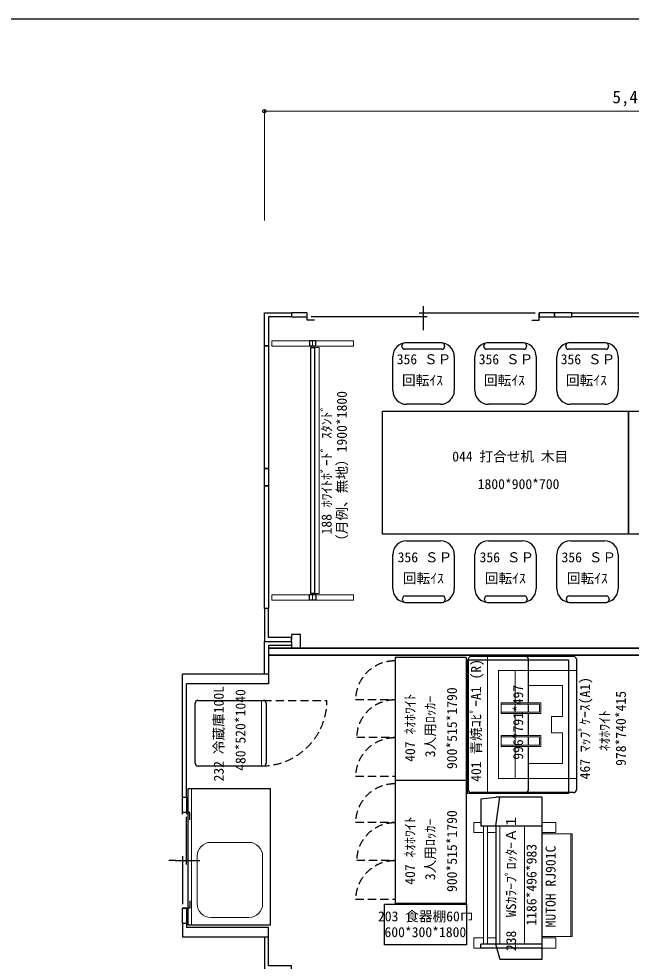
# Model space of a CAD drawing. Units: millimetres, scale not verified. Extents: x -9682 to 9983, y -7062 to 6920.
# Drawn here: x 99 to 4582, y 21 to 6920 of the extents above; entities that cross this region are included whole.
import ezdxf
from ezdxf.enums import TextEntityAlignment as Align

# ---------------------------------------------------------------- set-up
doc = ezdxf.new("R2010")
doc.units = ezdxf.units.MM
doc.header["$LTSCALE"] = 50
doc.header["$PDMODE"] = 32
doc.header["$PDSIZE"] = 25
doc.linetypes.add('DASHED1', pattern=[1.8, 1.2, -0.6])
for name, color, linetype, lineweight in [('0-0', 7, 'Continuous', 25), ('0-1', 7, 'Continuous', 25), ('0-2', 7, 'Continuous', 25), ('0-3', 7, 'Continuous', 25)]:
    doc.layers.add(name, color=color, linetype=linetype, lineweight=lineweight)
doc.styles.add('ＭＳ ゴシック', font='')
doc.styles.get('ＭＳ ゴシック').set_extended_font_data('MS Gothic')

msp = doc.modelspace()

# ---------------------------------------------------------------- linework, layer by layer
at = {"layer": '0-0'}
msp.add_lwpolyline([(-9682.18, 6920.35), (9979.98, 6920.35), (9979.98, -7062.09)], dxfattribs=at)
at = {"layer": '0-1', "color": 4, "lineweight": 18}
for p, q in [((7296.38, 6244.38), (1896.38, 6244.38)), ((1896.38, 6244.38), (1896.38, 5444.38)), ((1363.88, 285.28), (1363.88, 1285.28)), ((1783.88, 890.28), (1503.88, 890.28)), ((1403.88, 790.28), (1403.88, 440.28)), ((1883.88, 440.28), (1883.88, 790.28)), ((1783.88, 340.28), (1503.88, 340.28))]:
    msp.add_line(p, q, dxfattribs=at)
at = {"layer": '0-1'}
for p, q in [((3028.88, 4767.45), (3878.88, 4767.45)), ((2238.88, 4740.45), (3088.88, 4740.45)), ((1896.38, 2601.95), (1896.38, 2361.45)), ((1896.38, 2361.45), (2096.38, 2361.45)), ((1896.38, 2361.45), (2096.38, 2361.45)), ((1896.38, 2361.45), (2096.38, 2361.45)), ((2161.38, 2411.45), (2096.38, 2411.45)), ((2096.38, 2411.45), (2096.38, 2376.78)), ((2161.38, 2361.45), (2161.38, 2411.45)), ((2161.38, 2311.45), (2161.38, 2361.45)), ((2096.38, 2345.89), (2096.38, 2311.45)), ((2096.38, 2311.45), (2161.38, 2311.45)), ((1896.38, 2120.95), (1296.38, 2120.95)), ((1296.38, 1220.95), (1296.38, 2120.95)), ((1926.38, 2120.95), (1896.38, 2120.95)), ((1926.38, 2120.95), (1926.38, 2050.95)), ((1326.38, 1220.95), (1326.38, 2050.95)), ((1926.38, 2050.95), (1326.38, 2050.95)), ((1296.38, 1220.95), (1326.38, 1220.95)), ((1296.38, 1095.95), (1296.38, 1220.95)), ((1323.38, 1078.45), (1323.38, 728.45)), ((1296.38, 788.45), (1296.38, 438.45)), ((1246.38, 758.45), (1196.38, 758.45)), ((1326.38, 295.95), (1296.38, 295.95)), ((1296.38, 295.95), (1296.38, 195.95)), ((1326.38, 295.95), (1326.38, 265.95)), ((1926.38, 265.95), (1326.38, 265.95)), ((1926.38, 195.95), (1926.38, 265.95)), ((1896.38, 195.95), (1296.38, 195.95)), ((1926.38, 195.95), (1896.38, 195.95))]:
    msp.add_line(p, q, dxfattribs=at)
for points in [[(1896.38, 4526.95), (1896.38, 4767.45), (2096.38, 4767.45), (2096.38, 4737.45), (1926.38, 4737.45), (1926.38, 4526.95)], [(1896.38, 4526.95), (1896.38, 4767.45), (2096.38, 4767.45), (2096.38, 4737.45), (1926.38, 4737.45), (1926.38, 4526.95)], [(2096.38, 4737.45), (2208.88, 4737.45), (2208.88, 4767.45), (2096.38, 4767.45)], [(3908.88, 4737.45), (4021.38, 4737.45), (4021.38, 4767.45), (3908.88, 4767.45)], [(4021.38, 4767.45), (4021.38, 4737.45), (4146.38, 4737.45), (4146.38, 4767.45)], [(5046.38, 4767.45), (5046.38, 4737.45), (4146.38, 4737.45), (4146.38, 4767.45)], [(1926.38, 4526.95), (1926.38, 3626.95), (1896.38, 3626.95), (1896.38, 4526.95)], [(1896.38, 3626.95), (1926.38, 3626.95), (1926.38, 3501.95), (1896.38, 3501.95)], [(1926.38, 3501.95), (1926.38, 2601.95), (1896.38, 2601.95), (1896.38, 3501.95)], [(1938.88, 285.28), (1338.88, 285.28), (1338.88, 1285.28), (1938.88, 1285.28)], [(1326.38, 1220.95), (1326.38, 1108.45), (1296.38, 1108.45), (1296.38, 1220.95)], [(1326.38, 408.45), (1326.38, 295.95), (1296.38, 295.95), (1296.38, 408.45)]]:
    msp.add_lwpolyline(points, close=True, dxfattribs=at)
for points in [[(2262.88, 4713.45), (2208.88, 4713.45), (2208.88, 4767.45)], [(3058.88, 4817.45), (3058.88, 4690.45), (3058.88, 4640.45)], [(3854.88, 4713.45), (3908.88, 4713.45), (3908.88, 4767.45)], [(2096.38, 2361.45), (2096.38, 2391.45), (1926.38, 2391.45), (1926.38, 2601.95), (1896.38, 2601.95)], [(1896.38, 2120.95), (1896.38, 2361.45), (2096.38, 2361.45), (2096.38, 2331.45), (1926.38, 2331.45), (1926.38, 2120.95)], [(1296.38, 1220.95), (1326.38, 1220.95), (1326.38, 1095.95)], [(1350.38, 1054.45), (1350.38, 1108.45), (1296.38, 1108.45)], [(1246.38, 758.45), (1373.38, 758.45), (1423.38, 758.45)], [(1350.38, 462.45), (1350.38, 408.45), (1296.38, 408.45)], [(1896.38, 195.95), (1896.38, -44.55), (2096.38, -44.55), (2096.38, -14.55), (1926.38, -14.55), (1926.38, 195.95)]]:
    msp.add_lwpolyline(points, dxfattribs=at)
at = {"layer": '0-1', "color": 4, "lineweight": 18}
for centre, start, end in [((1503.88, 790.28), 90, 180), ((1783.88, 790.28), 0, 90), ((1503.88, 440.28), 180, 270), ((1783.88, 440.28), 270, 0)]:
    msp.add_arc(centre, 100, start, end, dxfattribs=at)
at = {"layer": '0-1', "color": 4}
msp.add_point((1896.38, 6244.38), dxfattribs=at)
at = {"layer": '0-2', "color": 3, "lineweight": 35}
for p, q in [((1926.38, 2311.45), (7266.38, 2311.45)), ((1926.38, 2261.45), (7266.38, 2261.45))]:
    msp.add_line(p, q, dxfattribs=at)
at = {"layer": '0-3', "color": 4, "lineweight": 18}
for p, q in [((1950.04, 4563.02), (1950.04, 4523.02)), ((1950.04, 4563.02), (2227.54, 4563.02)), ((2250.04, 4563.02), (2250.04, 4523.02)), ((2272.54, 4563.02), (2550.04, 4563.02)), ((2550.04, 4563.02), (2550.04, 4523.02)), ((1950.04, 4523.02), (2227.54, 4523.02)), ((2240.04, 4513.02), (2240.04, 4523.02)), ((2260.04, 4513.02), (2260.04, 4523.02)), ((2262.54, 4513.02), (2297.54, 4513.02)), ((2272.54, 4523.02), (2550.04, 4523.02)), ((2297.54, 2713.02), (2297.54, 4513.02)), ((1950.04, 2663.02), (1950.04, 2703.02)), ((1950.04, 2703.02), (2227.54, 2703.02)), ((2240.04, 2713.02), (2240.04, 2703.02)), ((2250.04, 2663.02), (2250.04, 2703.02)), ((2260.04, 2713.02), (2260.04, 2703.02)), ((2262.54, 2713.02), (2297.54, 2713.02)), ((2272.54, 2703.02), (2550.04, 2703.02)), ((2550.04, 2663.02), (2550.04, 2703.02)), ((1950.04, 2663.02), (2227.54, 2663.02)), ((2272.54, 2663.02), (2550.04, 2663.02)), ((3529.68, 2250.82), (3529.68, 1254.82)), ((3609.68, 2147.82), (4180.68, 2147.82)), ((3609.68, 2147.82), (3609.68, 1357.82)), ((3732.06, 1912.82), (3732.06, 2147.82)), ((3829.68, 2037.82), (4079.68, 2037.82)), ((4079.68, 1812.82), (4079.68, 2037.82)), ((1874.84, 1929.98), (1874.84, 1449.98)), ((3631.11, 1902.82), (3911.35, 1902.82)), ((3732.06, 1842.82), (3732.06, 1902.82)), ((3921.35, 1832.82), (3921.35, 1912.82)), ((3631.11, 1832.82), (3921.35, 1832.82)), ((3732.06, 1672.82), (3732.06, 1832.82)), ((3631.11, 1662.82), (3911.35, 1662.82)), ((3732.06, 1602.82), (3732.06, 1662.82)), ((3911.35, 1602.82), (3911.35, 1662.82)), ((3921.35, 1592.82), (3921.35, 1672.82)), ((3999.69, 1692.82), (4079.68, 1692.82)), ((4079.68, 1467.82), (4079.68, 1692.82)), ((3631.11, 1602.82), (3911.35, 1602.82)), ((3631.11, 1592.82), (3921.35, 1592.82)), ((3732.06, 1357.82), (3732.06, 1592.82)), ((3829.68, 1467.82), (4079.68, 1467.82)), ((3609.68, 1357.82), (4180.68, 1357.82)), ((3431.05, 961.87), (3431.05, 1036.87)), ((3431.05, 1036.87), (3481.05, 1036.87)), ((3931.05, 1036.87), (4031.05, 1036.87)), ((4031.05, 961.87), (4031.05, 1036.87)), ((3501.05, 145.87), (3501.05, 1011.87)), ((3531.05, 145.87), (3531.05, 1011.87)), ((3619.96, 145.87), (3620.84, 1011.87)), ((3801.05, 145.87), (3801.05, 1011.87)), ((3431.05, 961.87), (3501.05, 961.87)), ((3531.05, 961.87), (3591.05, 961.87)), ((3931.05, 961.87), (4031.05, 961.87)), ((3931.05, 951.87), (4151.05, 951.87)), ((4141.05, 951.87), (4141.05, 200.87)), ((4151.05, 951.87), (4151.05, 200.87)), ((3501.05, 190.87), (3431.05, 190.87)), ((3591.05, 190.87), (3531.05, 190.87)), ((3931.05, 200.87), (4151.05, 200.87)), ((3931.05, 190.87), (4031.05, 190.87)), ((4031.05, 115.87), (4031.05, 190.87)), ((3931.05, 115.87), (4031.05, 115.87))]:
    msp.add_line(p, q, dxfattribs=at)
at = {"layer": '0-3'}
for p, q in [((2227.54, 4563.02), (2227.54, 4523.02)), ((2272.54, 4563.02), (2227.54, 4563.02)), ((2272.54, 4523.02), (2272.54, 4563.02)), ((2272.54, 4523.02), (2227.54, 4523.02)), ((2903.63, 4521.34), (2903.63, 4527.91)), ((3195.9, 4547.91), (2923.63, 4547.91)), ((3195.9, 4501.34), (2923.63, 4501.34)), ((3215.9, 4527.91), (3215.9, 4521.34)), ((3503.63, 4521.34), (3503.63, 4527.91)), ((3795.9, 4547.91), (3523.63, 4547.91)), ((3795.9, 4501.34), (3523.63, 4501.34)), ((3815.9, 4527.91), (3815.9, 4521.34)), ((4103.63, 4521.34), (4103.63, 4527.91)), ((4395.9, 4547.91), (4123.63, 4547.91)), ((4395.9, 4501.34), (4123.63, 4501.34)), ((4415.9, 4527.91), (4415.9, 4521.34)), ((2836.88, 4197.91), (2836.88, 4447.91)), ((3286.88, 4447.91), (3286.88, 4197.91)), ((3436.88, 4197.91), (3436.88, 4447.91)), ((3886.88, 4447.91), (3886.88, 4197.91)), ((4036.88, 4197.91), (4036.88, 4447.91)), ((4486.88, 4447.91), (4486.88, 4197.91)), ((3186.88, 4097.91), (2936.88, 4097.91)), ((3786.88, 4097.91), (3536.88, 4097.91)), ((4386.88, 4097.91), (4136.88, 4097.91)), ((2936.88, 3097.91), (3186.88, 3097.91)), ((3536.88, 3097.91), (3786.88, 3097.91)), ((4136.88, 3097.91), (4386.88, 3097.91)), ((2836.88, 2747.91), (2836.88, 2997.91)), ((3286.88, 2997.91), (3286.88, 2747.91)), ((3436.88, 2747.91), (3436.88, 2997.91)), ((3886.88, 2997.91), (3886.88, 2747.91)), ((4036.88, 2747.91), (4036.88, 2997.91)), ((4486.88, 2997.91), (4486.88, 2747.91)), ((2227.54, 2663.02), (2227.54, 2703.02)), ((2272.54, 2703.02), (2227.54, 2703.02)), ((2272.54, 2703.02), (2272.54, 2663.02)), ((2927.85, 2694.47), (3200.12, 2694.47)), ((3527.85, 2694.47), (3800.12, 2694.47)), ((4127.85, 2694.47), (4400.12, 2694.47)), ((2272.54, 2663.02), (2227.54, 2663.02)), ((2907.85, 2667.91), (2907.85, 2674.48)), ((2927.85, 2647.91), (3200.12, 2647.91)), ((3220.12, 2674.48), (3220.12, 2667.91)), ((3507.85, 2667.91), (3507.85, 2674.48)), ((3527.85, 2647.91), (3800.12, 2647.91)), ((3820.12, 2674.48), (3820.12, 2667.91)), ((4107.85, 2667.91), (4107.85, 2674.48)), ((4127.85, 2647.91), (4400.12, 2647.91)), ((4420.12, 2674.48), (4420.12, 2667.91)), ((2854.87, 2243.5), (2854.87, 1343.5)), ((3374.87, 2243.5), (2854.87, 2243.5)), ((3389.68, 2230.82), (3389.68, 1274.82)), ((4160.69, 2250.82), (3409.68, 2250.82)), ((3829.68, 1912.82), (3829.68, 2230.82)), ((4180.68, 2230.82), (4180.68, 1274.82)), ((1389.84, 1469.98), (1389.84, 1909.98)), ((1409.84, 1929.98), (1889.84, 1929.98)), ((1909.84, 1909.98), (1909.84, 1469.98)), ((3829.68, 1842.82), (3829.68, 1902.82)), ((3829.68, 1672.82), (3829.68, 1832.82)), ((3829.68, 1602.82), (3829.68, 1662.82)), ((3829.68, 1274.82), (3829.68, 1592.82)), ((1409.84, 1449.98), (1889.84, 1449.98)), ((2854.87, 1343.5), (2854.87, 443.5)), ((3374.87, 1343.5), (2854.87, 1343.5)), ((4160.69, 1254.82), (3409.68, 1254.82)), ((3481.05, 1209.15), (3591.05, 1221.87)), ((3481.05, 1209.15), (3481.05, 1011.87)), ((3931.05, 1221.87), (3591.05, 1221.87)), ((3591.05, 1011.87), (3621.05, 1221.87)), ((3931.05, 35.87), (3931.05, 1221.87)), ((3481.05, 1011.87), (3931.05, 1011.87)), ((3591.05, 1011.87), (3591.05, 145.87)), ((3931.05, 145.87), (3481.05, 145.87)), ((3481.05, 115.87), (3481.05, 145.87)), ((3931.05, 115.87), (3481.05, 115.87)), ((3621.05, 35.87), (3931.05, 35.87))]:
    msp.add_line(p, q, dxfattribs=at)
at = {"layer": '0-3', "linetype": 'DASHED1'}
for p, q in [((2564.53, 1937.26), (2849.97, 1937.26)), ((1889.84, 1929.98), (2354.84, 1929.98)), ((2572.25, 1659.52), (2857.68, 1659.52)), ((2564.53, 1374.06), (2849.97, 1374.06)), ((2564.53, 1037.26), (2849.97, 1037.26)), ((2572.25, 759.52), (2857.68, 759.52)), ((2564.53, 474.06), (2849.97, 474.06))]:
    msp.add_line(p, q, dxfattribs=at)
at = {"layer": '0-3'}
for points in [[(2262.54, 2713.02), (2237.54, 2713.02), (2237.54, 4513.02), (2262.54, 4513.02)], [(2761.88, 3147.91), (2761.88, 4047.91), (4561.88, 4047.91), (4561.88, 3147.91)], [(4561.88, 3147.91), (4561.88, 4047.91), (6361.88, 4047.91), (6361.88, 3147.91)], [(4123.41, 1248.15), (3383.41, 1248.15), (3383.41, 2226.15), (4123.41, 2226.15)], [(2775.63, 139), (2775.63, 439), (3375.63, 439), (3375.63, 139)]]:
    msp.add_lwpolyline(points, close=True, dxfattribs=at)
for points in [[(3374.87, 2243.5), (3374.87, 1343.5), (2854.87, 1343.5)], [(3374.87, 1343.5), (3374.87, 443.5), (2854.87, 443.5)], [(3621.05, 35.87), (3619.85, 40.27), (3591.05, 145.87)]]:
    msp.add_lwpolyline(points, dxfattribs=at)
at = {"layer": '0-3', "color": 4, "lineweight": 18}
for points in [[(3631.11, 1832.82), (3631.11, 1912.82), (3921.35, 1912.82)], [(3631.11, 1842.82), (3911.35, 1842.82), (3911.35, 1902.82)], [(3999.69, 1692.82), (3999.69, 1812.82), (4079.68, 1812.82)], [(3631.11, 1592.82), (3631.11, 1672.82), (3921.35, 1672.82)], [(3481.05, 115.87), (3431.05, 115.87), (3431.05, 190.87)]]:
    msp.add_lwpolyline(points, dxfattribs=at)
at = {"layer": '0-3'}
for centre, radius, start, end in [((2936.88, 4447.91), 100, 90, 180), ((2923.63, 4527.91), 20, 90, 180), ((2923.63, 4521.34), 20, 180, 270), ((3186.88, 4447.91), 100, 0, 90), ((3195.9, 4527.91), 20, 0, 90), ((3195.9, 4521.34), 20, 270, 0), ((3536.88, 4447.91), 100, 90, 180), ((3523.63, 4527.91), 20, 90, 180), ((3523.63, 4521.34), 20, 180, 270), ((3786.88, 4447.91), 100, 0, 90), ((3795.9, 4527.91), 20, 0, 90), ((3795.9, 4521.34), 20, 270, 0), ((4136.88, 4447.91), 100, 90, 180), ((4123.63, 4527.91), 20, 90, 180), ((4123.63, 4521.34), 20, 180, 270), ((4386.88, 4447.91), 100, 0, 90), ((4395.9, 4527.91), 20, 0, 90), ((4395.9, 4521.34), 20, 270, 0), ((2936.88, 4197.91), 100, 180, 270), ((3186.88, 4197.91), 100, 270, 0), ((3536.88, 4197.91), 100, 180, 270), ((3786.88, 4197.91), 100, 270, 0), ((4136.88, 4197.91), 100, 180, 270), ((4386.88, 4197.91), 100, 270, 0), ((2936.88, 2997.91), 100, 90, 180), ((3186.88, 2997.91), 100, 0, 90), ((3536.88, 2997.91), 100, 90, 180), ((3786.88, 2997.91), 100, 0, 90), ((4136.88, 2997.91), 100, 90, 180), ((4386.88, 2997.91), 100, 0, 90), ((2936.88, 2747.91), 100, 180, 270), ((2927.85, 2674.48), 20, 90, 180), ((3186.88, 2747.91), 100, 270, 0), ((3200.12, 2674.48), 20, 0, 90), ((3536.88, 2747.91), 100, 180, 270), ((3527.85, 2674.48), 20, 90, 180), ((3786.88, 2747.91), 100, 270, 0), ((3800.12, 2674.48), 20, 0, 90), ((4136.88, 2747.91), 100, 180, 270), ((4127.85, 2674.48), 20, 90, 180), ((4386.88, 2747.91), 100, 270, 0), ((4400.12, 2674.48), 20, 0, 90), ((2927.85, 2667.91), 20, 180, 270), ((3200.12, 2667.91), 20, 270, 0), ((3527.85, 2667.91), 20, 180, 270), ((3800.12, 2667.91), 20, 270, 0), ((4127.85, 2667.91), 20, 180, 270), ((4400.12, 2667.91), 20, 270, 0), ((3409.68, 2230.82), 20, 90, 180), ((3809.68, 2230.82), 20, 0, 90), ((4160.69, 2230.82), 20, 0, 90), ((1409.84, 1909.98), 20, 90, 180), ((1889.84, 1909.98), 20, 0, 90), ((1409.84, 1469.98), 20, 180, 270), ((1889.84, 1469.98), 20, 270, 0), ((3409.68, 1274.82), 20, 180, 270), ((3809.68, 1274.82), 20, 270, 0), ((4160.69, 1274.82), 20, 270, 0)]:
    msp.add_arc(centre, radius, start, end, dxfattribs=at)
at = {"layer": '0-3', "linetype": 'DASHED1'}
for centre, radius, start, end in [((2849.97, 1933.4), 285.46, 90, 179.22572), ((2849.97, 1655.66), 277.74, 90, 179.20427), ((1874.84, 1929.98), 480, 270, 0), ((2849.97, 1370.2), 285.46, 90, 179.22577), ((2849.97, 1033.4), 285.46, 90, 179.22572), ((2849.97, 755.66), 277.74, 90, 179.20427), ((2849.97, 470.2), 285.46, 90, 179.22577)]:
    msp.add_arc(centre, radius, start, end, dxfattribs=at)

# ---------------------------------------------------------------- texts
at = {"layer": '0-1', "color": 4, "style": 'ＭＳ ゴシック'}
msp.add_text('5,400', height=91.64, dxfattribs=at).set_placement((4444.39, 6274.5), align=Align.BOTTOM_LEFT)
at = {"layer": '0-3', "color": 4, "style": 'ＭＳ ゴシック'}
for s, p in [('356 ＳＰ', (2865.78, 4369.33)), ('356 ＳＰ', (3465.78, 4369.33)), ('356 ＳＰ', (4065.78, 4369.33)), ('回転ｲｽ', (2904.39, 4214.9)), ('回転ｲｽ', (3504.39, 4214.9)), ('回転ｲｽ', (4104.39, 4214.9)), ('044 打合せ机 木目', (3271.74, 3657.24)), ('1800*900*700', (3458.28, 3455.16)), ('356 ＳＰ', (2872, 2919.36)), ('356 ＳＰ', (3472, 2919.36)), ('356 ＳＰ', (4072, 2919.36)), ('回転ｲｽ', (2910.61, 2764.93)), ('回転ｲｽ', (3510.61, 2764.93)), ('回転ｲｽ', (4110.61, 2764.93)), ('203 食器棚60巾', (2728.24, 290.19)), ('600*300*1800', (2775.89, 174.68))]:
    msp.add_text(s, height=73.31, dxfattribs=at).set_placement(p, align=Align.BOTTOM_LEFT)
for s, p in [('（月例、無地）1900*1800', (2522.14, 3046.28)), ('188 ﾎﾜｲﾄﾎﾞｰﾄﾞ ｽﾀﾝﾄﾞ', (2410.61, 3144.95)), ('401 青焼ｺﾋﾟｰA1 (R)', (3504.92, 1333.78)), ('467 ﾏｯﾌﾟｹｰｽ(A1)', (4301.84, 1351.74)), ('232 冷蔵庫100L', (1621.01, 1336.3)), ('480*520*1040', (1780.2, 1413.95)), ('900*515*1790', (3328.14, 1427.28)), ('996*791*497', (3812.82, 1495.3)), ('407 ﾈｵﾎﾜｲﾄ', (3021.75, 1479.94)), ('3人用ﾛｯｶｰ', (3168.97, 1513.59)), ('978*740*415', (4564.92, 1450.39)), ('ﾈｵﾎﾜｲﾄ', (4445.34, 1558.02)), ('900*515*1790', (3328.14, 527.28)), ('407 ﾈｵﾎﾜｲﾄ', (3021.75, 579.94)), ('3人用ﾛｯｶｰ', (3168.97, 613.59)), ('238\u3000WSｶﾗｰﾌﾟﾛｯﾀｰＡ１', (3761.38, 93.97)), ('1186*496*983', (3910.69, 280.61)), ('MUTOH RJ901C', (4050.67, 267.54))]:
    msp.add_text(s, height=73.31, rotation=90, dxfattribs=at).set_placement(p, align=Align.BOTTOM_LEFT)

doc.saveas('drawing.dxf')
